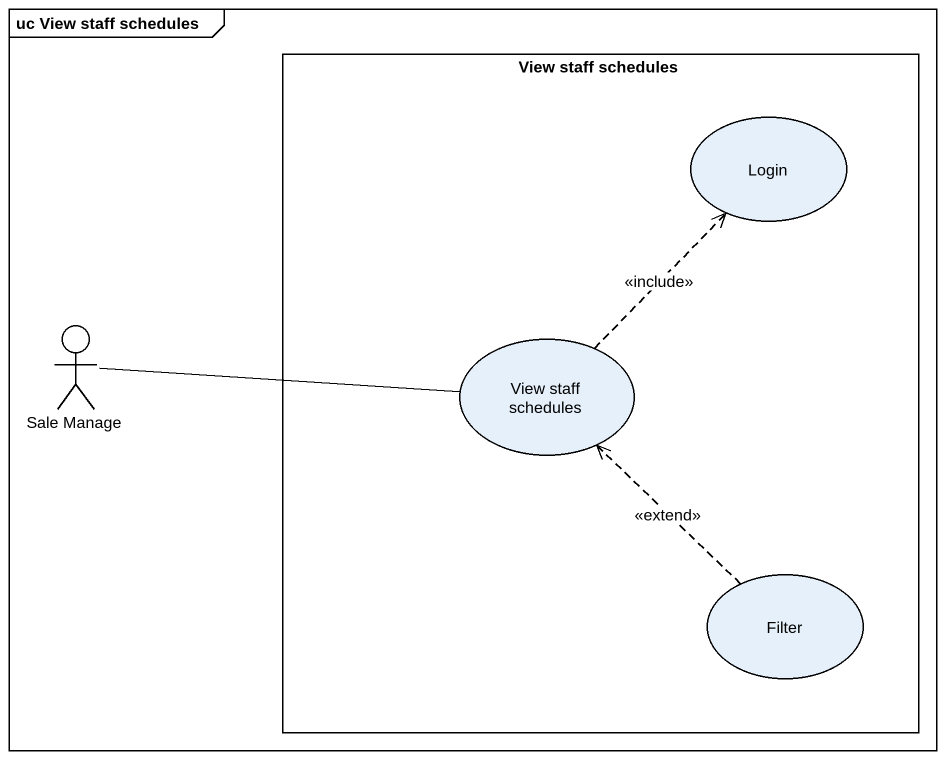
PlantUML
@startuml
mainframe uc View staff schedules
rectangle "View staff schedules" as View_staff_schedules {
  usecase Login
  usecase "View staff schedules" as View_staff_schedules_2
  usecase Filter
}
actor "Sale Manage" as Sale_Manage
Sale_Manage -right- View_staff_schedules_2
View_staff_schedules_2 .up.> Login : <<include>>
Filter .up.> View_staff_schedules_2 : <<extend>>
@enduml
